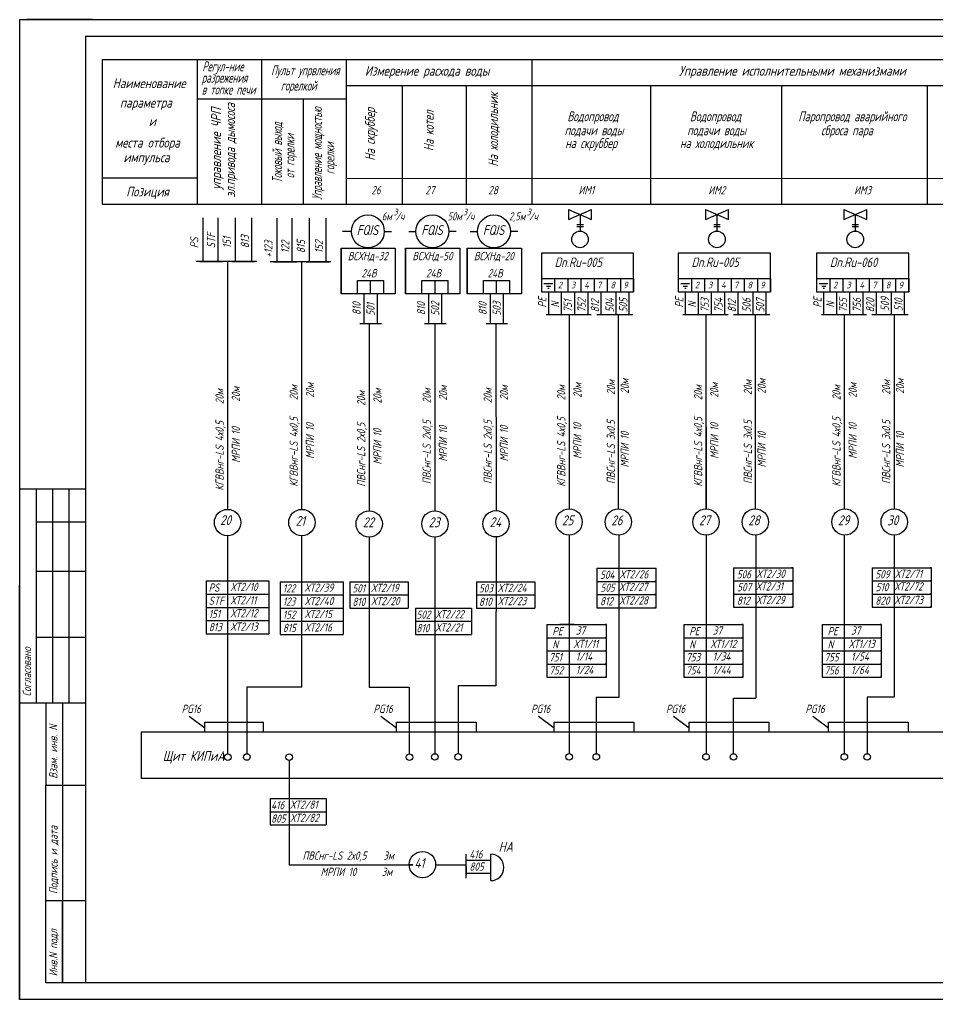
# Model space of a CAD drawing. Header units: millimetres. Extents: x 1531 to 2162, y 3 to 301.
# Drawn here: x 1531.3 to 1810.1, y 3.5 to 301 of the extents above; entities that cross this region are included whole.
import ezdxf

# ---------------------------------------------------------------- set-up
doc = ezdxf.new("R2010")
doc.units = ezdxf.units.MM
doc.layers.add('MAIN', color=7, linetype='Continuous', lineweight=50)
doc.layers.add('АСУТП', color=7, linetype='Continuous')
doc.styles.get("Standard").update_dxf_attribs({"font": 'GOST_A.TTF', "width": 0.8, "oblique": 15, "height": 3})
doc.styles.add('АСУТП', font='GOST_A.TTF', dxfattribs={"oblique": 15})

msp = doc.modelspace()

# ---------------------------------------------------------------- linework, layer by layer
at = {"color": 7, "linetype": 'Continuous'}
for p, q in [((1531.31, 300.97), (1531.31, 3.47)), ((1553.48, 300.97), (1533.48, 300.97)), ((1632.09, 236.67), (1629.39, 236.67)), ((1642.09, 236.67), (1644.3, 236.67)), ((1649.49, 236.67), (1651.7, 236.67)), ((1661.7, 236.69), (1663.92, 236.69)), ((1668.19, 236.67), (1670.4, 236.67)), ((1680.4, 236.69), (1682.61, 236.69)), ((1628.95, 217.7), (1628.95, 231.52)), ((1628.95, 231.52), (1645.42, 231.52)), ((1645.42, 231.52), (1645.42, 217.7)), ((1648.57, 217.7), (1648.57, 231.52)), ((1648.57, 231.52), (1665.03, 231.52)), ((1665.03, 231.52), (1665.03, 217.7)), ((1667.26, 217.7), (1667.26, 231.52)), ((1667.26, 231.52), (1683.73, 231.52)), ((1683.73, 231.52), (1683.73, 217.7)), ((1717.79, 230.02), (1689.8, 230.02)), ((1689.8, 230.02), (1689.8, 218.33)), ((1717.79, 218.33), (1717.79, 230.02)), ((1759.38, 230.02), (1731.39, 230.02)), ((1731.39, 230.02), (1731.39, 218.33)), ((1759.38, 218.33), (1759.38, 230.02)), ((1801.39, 230.02), (1773.4, 230.02)), ((1773.4, 230.02), (1773.4, 218.33)), ((1801.39, 218.33), (1801.39, 230.02)), ((1633.9, 221.7), (1641.9, 221.7)), ((1633.9, 217.7), (1633.9, 221.7)), ((1637.9, 217.7), (1637.9, 221.7)), ((1641.9, 217.7), (1641.9, 221.7)), ((1653.51, 221.7), (1661.51, 221.7)), ((1653.51, 217.7), (1653.51, 221.7)), ((1657.51, 217.7), (1657.51, 221.7)), ((1661.51, 217.7), (1661.51, 221.7)), ((1672.21, 221.7), (1680.21, 221.7)), ((1672.21, 217.7), (1672.21, 221.7)), ((1676.21, 217.7), (1676.21, 221.7)), ((1680.21, 217.7), (1680.21, 221.7)), ((1689.8, 222.33), (1698.3, 222.33)), ((1693.48, 222.33), (1717.79, 222.33)), ((1693.8, 222.33), (1693.8, 218.33)), ((1697.8, 222.33), (1697.8, 218.33)), ((1701.8, 222.33), (1701.8, 218.33)), ((1705.8, 222.33), (1705.8, 218.33)), ((1709.8, 222.33), (1709.8, 218.33)), ((1713.8, 222.33), (1713.8, 218.33)), ((1717.79, 222.33), (1717.79, 218.33)), ((1717.8, 222.33), (1717.8, 218.33)), ((1731.39, 222.33), (1739.88, 222.33)), ((1735.06, 222.33), (1759.38, 222.33)), ((1735.39, 222.33), (1735.39, 218.33)), ((1739.39, 222.33), (1739.39, 218.33)), ((1743.39, 222.33), (1743.39, 218.33)), ((1747.39, 222.33), (1747.39, 218.33)), ((1751.39, 222.33), (1751.39, 218.33)), ((1755.39, 222.33), (1755.39, 218.33)), ((1759.38, 222.33), (1759.38, 218.33)), ((1759.38, 222.33), (1759.38, 218.33)), ((1773.4, 222.33), (1781.9, 222.33)), ((1777.07, 222.33), (1801.39, 222.33)), ((1777.4, 222.33), (1777.4, 218.33)), ((1781.4, 222.33), (1781.4, 218.33)), ((1785.4, 222.33), (1785.4, 218.33)), ((1789.4, 222.33), (1789.4, 218.33)), ((1793.4, 222.33), (1793.4, 218.33)), ((1797.4, 222.33), (1797.4, 218.33)), ((1801.39, 222.33), (1801.39, 218.33)), ((1801.4, 222.33), (1801.4, 218.33)), ((1645.42, 217.7), (1628.95, 217.7)), ((1635.9, 217.7), (1635.9, 208.7)), ((1639.9, 217.7), (1639.9, 208.7)), ((1665.03, 217.7), (1648.57, 217.7)), ((1655.51, 217.7), (1655.51, 208.7)), ((1659.51, 217.7), (1659.51, 208.7)), ((1683.73, 217.7), (1667.26, 217.7)), ((1674.21, 217.7), (1674.21, 208.7)), ((1678.21, 217.7), (1678.21, 208.7)), ((1689.8, 218.33), (1698.3, 218.33)), ((1693.48, 218.33), (1717.79, 218.33)), ((1731.39, 218.33), (1739.88, 218.33)), ((1735.06, 218.33), (1759.38, 218.33)), ((1773.4, 218.33), (1781.9, 218.33)), ((1777.07, 218.33), (1801.39, 218.33)), ((1706.62, 134.39), (1706.62, 130.39)), ((1748.16, 134.55), (1766.23, 134.55)), ((1748.16, 134.55), (1766.23, 134.55)), ((1748.16, 134.55), (1748.16, 130.55)), ((1766.23, 134.55), (1765.81, 134.55)), ((1766.23, 134.55), (1765.81, 134.55)), ((1790.22, 134.55), (1808.29, 134.55)), ((1790.22, 134.55), (1808.29, 134.55)), ((1790.22, 134.55), (1790.22, 130.55)), ((1808.29, 134.55), (1807.87, 134.55)), ((1808.29, 134.55), (1807.87, 134.55)), ((1587.99, 130.51), (1601.99, 130.51)), ((1587.99, 130.51), (1587.99, 126.51)), ((1601.99, 130.51), (1607.05, 130.51)), ((1607.05, 130.51), (1607.05, 126.51)), ((1610.49, 130.28), (1624.49, 130.28)), ((1610.49, 130.28), (1610.49, 126.28)), ((1624.49, 130.28), (1629.56, 130.28)), ((1629.56, 130.28), (1629.56, 126.28)), ((1631.62, 130.28), (1644.74, 130.28)), ((1631.62, 130.28), (1631.62, 126.28)), ((1644.74, 130.28), (1649.34, 130.28)), ((1649.34, 130.28), (1649.34, 126.28)), ((1670.06, 130.28), (1683.19, 130.28)), ((1670.06, 130.28), (1670.06, 126.28)), ((1683.19, 130.28), (1687.79, 130.28)), ((1687.79, 130.28), (1687.79, 126.28)), ((1706.62, 130.39), (1724.69, 130.39)), ((1706.62, 130.39), (1724.69, 130.39)), ((1706.62, 130.39), (1724.69, 130.39)), ((1706.62, 130.39), (1706.62, 126.39)), ((1724.69, 130.39), (1724.27, 130.39)), ((1724.69, 130.39), (1724.27, 130.39)), ((1724.69, 130.39), (1724.27, 130.39)), ((1748.16, 130.55), (1766.23, 130.55)), ((1748.16, 130.55), (1766.23, 130.55)), ((1748.16, 130.55), (1766.23, 130.55)), ((1748.16, 130.55), (1748.16, 126.55)), ((1766.23, 130.55), (1765.81, 130.55)), ((1766.23, 130.55), (1765.81, 130.55)), ((1766.23, 130.55), (1765.81, 130.55)), ((1790.22, 130.55), (1808.29, 130.55)), ((1790.22, 130.55), (1808.29, 130.55)), ((1790.22, 130.55), (1808.29, 130.55)), ((1790.22, 130.55), (1790.22, 126.55)), ((1808.29, 130.55), (1807.87, 130.55)), ((1808.29, 130.55), (1807.87, 130.55)), ((1808.29, 130.55), (1807.87, 130.55)), ((1587.99, 126.51), (1587.99, 122.51)), ((1587.99, 126.51), (1601.99, 126.51)), ((1587.99, 126.51), (1601.99, 126.51)), ((1587.99, 126.51), (1601.99, 126.51)), ((1601.99, 126.51), (1607.05, 126.51)), ((1601.99, 126.51), (1607.05, 126.51)), ((1601.99, 126.51), (1607.05, 126.51)), ((1607.05, 126.51), (1607.05, 122.51)), ((1610.49, 126.28), (1610.49, 122.28)), ((1610.49, 126.28), (1624.49, 126.28)), ((1610.49, 126.28), (1624.49, 126.28)), ((1610.49, 126.28), (1624.49, 126.28)), ((1624.49, 126.28), (1629.56, 126.28)), ((1624.49, 126.28), (1629.56, 126.28)), ((1624.49, 126.28), (1629.56, 126.28)), ((1629.56, 126.28), (1629.56, 122.28)), ((1631.62, 126.28), (1631.62, 122.28)), ((1631.62, 126.28), (1644.74, 126.28)), ((1631.62, 126.28), (1644.74, 126.28)), ((1631.62, 126.28), (1644.74, 126.28)), ((1644.74, 126.28), (1649.34, 126.28)), ((1644.74, 126.28), (1649.34, 126.28)), ((1644.74, 126.28), (1649.34, 126.28)), ((1649.34, 126.28), (1649.34, 122.28)), ((1670.06, 126.28), (1670.06, 122.28)), ((1670.06, 126.28), (1683.19, 126.28)), ((1670.06, 126.28), (1683.19, 126.28)), ((1670.06, 126.28), (1683.19, 126.28)), ((1683.19, 126.28), (1687.79, 126.28)), ((1683.19, 126.28), (1687.79, 126.28)), ((1683.19, 126.28), (1687.79, 126.28)), ((1687.79, 126.28), (1687.79, 122.28)), ((1706.62, 126.39), (1724.69, 126.39)), ((1706.62, 126.39), (1706.62, 122.39)), ((1706.62, 126.39), (1706.62, 126.39)), ((1706.62, 126.39), (1724.69, 126.39)), ((1706.62, 126.39), (1724.69, 126.39)), ((1706.62, 126.39), (1724.69, 126.39)), ((1706.62, 126.39), (1724.69, 126.39)), ((1706.62, 126.39), (1724.69, 126.39)), ((1724.69, 126.39), (1724.27, 126.39)), ((1724.69, 126.39), (1724.27, 126.39)), ((1724.69, 126.39), (1724.27, 126.39)), ((1724.69, 126.39), (1724.27, 126.39)), ((1724.69, 126.39), (1724.27, 126.39)), ((1724.69, 126.39), (1724.27, 126.39)), ((1748.16, 126.55), (1766.23, 126.55)), ((1748.16, 126.55), (1748.16, 122.55)), ((1748.16, 126.55), (1748.16, 126.55)), ((1748.16, 126.55), (1766.23, 126.55)), ((1748.16, 126.55), (1766.23, 126.55)), ((1748.16, 126.55), (1766.23, 126.55)), ((1748.16, 126.55), (1766.23, 126.55)), ((1748.16, 126.55), (1766.23, 126.55)), ((1766.23, 126.55), (1765.81, 126.55)), ((1766.23, 126.55), (1765.81, 126.55)), ((1766.23, 126.55), (1765.81, 126.55)), ((1766.23, 126.55), (1765.81, 126.55)), ((1766.23, 126.55), (1765.81, 126.55)), ((1766.23, 126.55), (1765.81, 126.55)), ((1790.22, 126.55), (1808.29, 126.55)), ((1790.22, 126.55), (1790.22, 122.55)), ((1790.22, 126.55), (1790.22, 126.55)), ((1790.22, 126.55), (1808.29, 126.55)), ((1790.22, 126.55), (1808.29, 126.55)), ((1790.22, 126.55), (1808.29, 126.55)), ((1790.22, 126.55), (1808.29, 126.55)), ((1790.22, 126.55), (1808.29, 126.55)), ((1808.29, 126.55), (1807.87, 126.55)), ((1808.29, 126.55), (1807.87, 126.55)), ((1808.29, 126.55), (1807.87, 126.55)), ((1808.29, 126.55), (1807.87, 126.55)), ((1808.29, 126.55), (1807.87, 126.55)), ((1808.29, 126.55), (1807.87, 126.55)), ((1587.99, 122.51), (1601.99, 122.51)), ((1587.99, 122.51), (1587.99, 118.51)), ((1587.99, 122.51), (1601.99, 122.51)), ((1587.99, 122.51), (1601.99, 122.51)), ((1601.99, 122.51), (1607.05, 122.51)), ((1601.99, 122.51), (1607.05, 122.51)), ((1601.99, 122.51), (1607.05, 122.51)), ((1607.05, 122.51), (1607.05, 118.51)), ((1610.49, 122.28), (1624.49, 122.28)), ((1610.49, 122.28), (1610.49, 118.28)), ((1610.49, 122.28), (1624.49, 122.28)), ((1610.49, 122.28), (1624.49, 122.28)), ((1624.49, 122.28), (1629.56, 122.28)), ((1624.49, 122.28), (1629.56, 122.28)), ((1624.49, 122.28), (1629.56, 122.28)), ((1629.56, 122.28), (1629.56, 118.28)), ((1631.62, 122.28), (1644.74, 122.28)), ((1631.62, 122.28), (1644.74, 122.28)), ((1631.62, 122.28), (1644.74, 122.28)), ((1644.74, 122.28), (1649.34, 122.28)), ((1644.74, 122.28), (1649.34, 122.28)), ((1644.74, 122.28), (1649.34, 122.28)), ((1651.53, 122.28), (1664.23, 122.28)), ((1651.53, 122.28), (1651.53, 118.28)), ((1664.23, 122.28), (1668.53, 122.28)), ((1668.53, 122.28), (1668.53, 118.28)), ((1670.06, 122.28), (1683.19, 122.28)), ((1670.06, 122.28), (1683.19, 122.28)), ((1670.06, 122.28), (1683.19, 122.28)), ((1683.19, 122.28), (1687.79, 122.28)), ((1683.19, 122.28), (1687.79, 122.28)), ((1683.19, 122.28), (1687.79, 122.28)), ((1706.62, 122.39), (1724.69, 122.39)), ((1706.62, 122.39), (1724.69, 122.39)), ((1706.62, 122.39), (1724.69, 122.39)), ((1724.69, 122.39), (1724.27, 122.39)), ((1724.69, 122.39), (1724.27, 122.39)), ((1724.69, 122.39), (1724.27, 122.39)), ((1748.16, 122.55), (1766.23, 122.55)), ((1748.16, 122.55), (1766.23, 122.55)), ((1748.16, 122.55), (1766.23, 122.55)), ((1766.23, 122.55), (1765.81, 122.55)), ((1766.23, 122.55), (1765.81, 122.55)), ((1766.23, 122.55), (1765.81, 122.55)), ((1790.22, 122.55), (1808.29, 122.55)), ((1790.22, 122.55), (1808.29, 122.55)), ((1790.22, 122.55), (1808.29, 122.55)), ((1808.29, 122.55), (1807.87, 122.55)), ((1808.29, 122.55), (1807.87, 122.55)), ((1808.29, 122.55), (1807.87, 122.55)), ((1587.99, 118.51), (1587.99, 114.51)), ((1587.99, 118.51), (1601.99, 118.51)), ((1587.99, 118.51), (1601.99, 118.51)), ((1587.99, 118.51), (1601.99, 118.51)), ((1601.99, 118.51), (1607.05, 118.51)), ((1601.99, 118.51), (1607.05, 118.51)), ((1601.99, 118.51), (1607.05, 118.51)), ((1607.05, 118.51), (1607.05, 114.51)), ((1610.49, 118.28), (1610.49, 114.28)), ((1610.49, 118.28), (1624.49, 118.28)), ((1610.49, 118.28), (1624.49, 118.28)), ((1610.49, 118.28), (1624.49, 118.28)), ((1624.49, 118.28), (1629.56, 118.28)), ((1624.49, 118.28), (1629.56, 118.28)), ((1624.49, 118.28), (1629.56, 118.28)), ((1629.56, 118.28), (1629.56, 114.28)), ((1651.53, 118.28), (1651.53, 114.28)), ((1651.53, 118.28), (1664.23, 118.28)), ((1651.53, 118.28), (1664.23, 118.28)), ((1651.53, 118.28), (1664.23, 118.28)), ((1664.23, 118.28), (1668.53, 118.28)), ((1664.23, 118.28), (1668.53, 118.28)), ((1664.23, 118.28), (1668.53, 118.28)), ((1668.53, 118.28), (1668.53, 114.28)), ((1691.48, 117.27), (1709.55, 117.27)), ((1691.48, 117.27), (1691.48, 113.27)), ((1709.55, 117.27), (1709.13, 117.27)), ((1733.07, 117.27), (1751.13, 117.27)), ((1733.07, 117.27), (1733.07, 113.27)), ((1751.13, 117.27), (1750.71, 117.27)), ((1775.08, 117.27), (1793.15, 117.27)), ((1775.08, 117.27), (1775.08, 113.27)), ((1793.15, 117.27), (1792.73, 117.27)), ((1587.99, 114.51), (1601.99, 114.51)), ((1587.99, 114.51), (1601.99, 114.51)), ((1601.99, 114.51), (1607.05, 114.51)), ((1601.99, 114.51), (1607.05, 114.51)), ((1610.49, 114.28), (1624.49, 114.28)), ((1610.49, 114.28), (1624.49, 114.28)), ((1624.49, 114.28), (1629.56, 114.28)), ((1624.49, 114.28), (1629.56, 114.28)), ((1651.53, 114.28), (1664.23, 114.28)), ((1651.53, 114.28), (1664.23, 114.28)), ((1651.53, 114.28), (1664.23, 114.28)), ((1664.23, 114.28), (1668.53, 114.28)), ((1664.23, 114.28), (1668.53, 114.28)), ((1664.23, 114.28), (1668.53, 114.28)), ((1691.48, 113.27), (1691.48, 109.27)), ((1691.48, 113.27), (1709.55, 113.27)), ((1691.48, 113.27), (1709.55, 113.27)), ((1691.48, 113.27), (1709.55, 113.27)), ((1709.55, 113.27), (1709.13, 113.27)), ((1709.55, 113.27), (1709.13, 113.27)), ((1709.55, 113.27), (1709.13, 113.27)), ((1733.07, 113.27), (1733.07, 109.27)), ((1733.07, 113.27), (1751.13, 113.27)), ((1733.07, 113.27), (1751.13, 113.27)), ((1733.07, 113.27), (1751.13, 113.27)), ((1751.13, 113.27), (1750.71, 113.27)), ((1751.13, 113.27), (1750.71, 113.27)), ((1751.13, 113.27), (1750.71, 113.27)), ((1775.08, 113.27), (1775.08, 109.27)), ((1775.08, 113.27), (1793.15, 113.27)), ((1775.08, 113.27), (1793.15, 113.27)), ((1775.08, 113.27), (1793.15, 113.27)), ((1793.15, 113.27), (1792.73, 113.27)), ((1793.15, 113.27), (1792.73, 113.27)), ((1793.15, 113.27), (1792.73, 113.27)), ((1691.48, 109.27), (1709.55, 109.27)), ((1691.48, 109.27), (1709.55, 109.27)), ((1691.48, 109.27), (1709.55, 109.27)), ((1691.48, 109.27), (1691.48, 105.27)), ((1709.55, 109.27), (1709.13, 109.27)), ((1709.55, 109.27), (1709.13, 109.27)), ((1709.55, 109.27), (1709.13, 109.27)), ((1733.07, 109.27), (1751.13, 109.27)), ((1733.07, 109.27), (1751.13, 109.27)), ((1733.07, 109.27), (1751.13, 109.27)), ((1733.07, 109.27), (1733.07, 105.27)), ((1751.13, 109.27), (1750.71, 109.27)), ((1751.13, 109.27), (1750.71, 109.27)), ((1751.13, 109.27), (1750.71, 109.27)), ((1775.08, 109.27), (1793.15, 109.27)), ((1775.08, 109.27), (1793.15, 109.27)), ((1775.08, 109.27), (1793.15, 109.27)), ((1775.08, 109.27), (1775.08, 105.27)), ((1793.15, 109.27), (1792.73, 109.27)), ((1793.15, 109.27), (1792.73, 109.27)), ((1793.15, 109.27), (1792.73, 109.27)), ((1691.48, 105.27), (1691.48, 101.27)), ((1691.48, 105.27), (1709.55, 105.27)), ((1691.48, 105.27), (1709.55, 105.27)), ((1691.48, 105.27), (1709.55, 105.27)), ((1709.55, 105.27), (1709.13, 105.27)), ((1709.55, 105.27), (1709.13, 105.27)), ((1709.55, 105.27), (1709.13, 105.27)), ((1733.07, 105.27), (1733.07, 101.27)), ((1733.07, 105.27), (1751.13, 105.27)), ((1733.07, 105.27), (1751.13, 105.27)), ((1733.07, 105.27), (1751.13, 105.27)), ((1751.13, 105.27), (1750.71, 105.27)), ((1751.13, 105.27), (1750.71, 105.27)), ((1751.13, 105.27), (1750.71, 105.27)), ((1775.08, 105.27), (1775.08, 101.27)), ((1775.08, 105.27), (1793.15, 105.27)), ((1775.08, 105.27), (1793.15, 105.27)), ((1775.08, 105.27), (1793.15, 105.27)), ((1793.15, 105.27), (1792.73, 105.27)), ((1793.15, 105.27), (1792.73, 105.27)), ((1793.15, 105.27), (1792.73, 105.27)), ((1691.48, 101.27), (1709.55, 101.27)), ((1691.48, 101.27), (1709.55, 101.27)), ((1709.55, 101.27), (1709.13, 101.27)), ((1709.55, 101.27), (1709.13, 101.27)), ((1733.07, 101.27), (1751.13, 101.27)), ((1733.07, 101.27), (1751.13, 101.27)), ((1751.13, 101.27), (1750.71, 101.27)), ((1751.13, 101.27), (1750.71, 101.27)), ((1775.08, 101.27), (1793.15, 101.27)), ((1775.08, 101.27), (1793.15, 101.27)), ((1793.15, 101.27), (1792.73, 101.27)), ((1793.15, 101.27), (1792.73, 101.27)), ((1748.17, 78.08), (1748.17, 94.94)), ((1582.8, 89.44), (1587.55, 85.94)), ((1582.8, 89.44), (1587.55, 85.94)), ((1641.05, 89.44), (1645.8, 85.94)), ((1641.05, 89.44), (1645.8, 85.94)), ((1688.92, 89.44), (1693.67, 85.94)), ((1729.89, 89.44), (1734.64, 85.94)), ((1772.25, 89.44), (1777, 85.94)), ((1587.55, 84.69), (1587.55, 87.69)), ((1587.55, 87.69), (1605.3, 87.69)), ((1587.55, 84.69), (1587.55, 87.69)), ((1605.3, 87.69), (1605.3, 84.69)), ((1645.8, 84.69), (1645.8, 87.69)), ((1645.8, 87.69), (1670, 87.69)), ((1645.8, 84.69), (1645.8, 87.69)), ((1670, 87.69), (1670, 84.69)), ((1670, 87.69), (1670, 84.69)), ((1693.67, 84.69), (1693.67, 87.69)), ((1693.67, 87.69), (1717.86, 87.69)), ((1693.67, 84.69), (1693.67, 87.69)), ((1717.86, 87.69), (1717.86, 84.69)), ((1717.86, 87.69), (1717.86, 84.69)), ((1734.64, 84.69), (1734.64, 87.69)), ((1734.64, 87.69), (1758.84, 87.69)), ((1734.64, 84.69), (1734.64, 87.69)), ((1758.84, 87.69), (1758.84, 84.69)), ((1758.84, 87.69), (1758.84, 84.69)), ((1777, 84.69), (1777, 87.69)), ((1777, 87.69), (1801.19, 87.69)), ((1777, 84.69), (1777, 87.69)), ((1801.19, 87.69), (1801.19, 84.69)), ((1801.19, 87.69), (1801.19, 84.69)), ((1607.41, 64.45), (1620.12, 64.45)), ((1607.41, 64.45), (1607.41, 60.45)), ((1620.12, 64.45), (1624.41, 64.45)), ((1624.41, 64.45), (1624.41, 60.45)), ((1607.41, 60.45), (1607.41, 56.45)), ((1607.41, 60.45), (1620.12, 60.45)), ((1607.41, 60.45), (1620.12, 60.45)), ((1607.41, 60.45), (1620.12, 60.45)), ((1620.12, 60.45), (1624.41, 60.45)), ((1620.12, 60.45), (1624.41, 60.45)), ((1620.12, 60.45), (1624.41, 60.45)), ((1624.41, 60.45), (1624.41, 56.45)), ((1607.41, 56.45), (1620.12, 56.45)), ((1607.41, 56.45), (1620.12, 56.45)), ((1607.41, 56.45), (1620.12, 56.45)), ((1620.12, 56.45), (1624.41, 56.45)), ((1620.12, 56.45), (1624.41, 56.45)), ((1620.12, 56.45), (1624.41, 56.45)), ((1666.92, 43.79), (1666.92, 46.29)), ((1666.92, 45.79), (1674.17, 45.79)), ((1674.42, 39.79), (1674.42, 47.54)), ((1674.42, 39.54), (1674.42, 47.54)), ((1666.92, 43.79), (1666.92, 41.29)), ((1666.92, 41.79), (1674.17, 41.79))]:
    msp.add_line(p, q, dxfattribs=at)
at = {"color": 7, "lineweight": 30}
for p, q in [((1551.31, 295.97), (1551.31, 8.47)), ((1690.59, 220.79), (1693.23, 220.79)), ((1732.17, 220.79), (1734.81, 220.79)), ((1774.19, 220.79), (1776.83, 220.79)), ((1691.33, 220.01), (1692.57, 220.01)), ((1691.78, 219.39), (1692.16, 219.39)), ((1732.91, 220.01), (1734.15, 220.01)), ((1733.37, 219.39), (1733.74, 219.39)), ((1774.93, 220.01), (1776.17, 220.01)), ((1775.38, 219.39), (1775.75, 219.39))]:
    msp.add_line(p, q, dxfattribs=at)
at = {"color": 0, "linetype": 'ByBlock'}
for p, q in [((1698.03, 243.26), (1698.03, 241.76)), ((1698.03, 243.26), (1698.03, 240.26)), ((1698.03, 243.26), (1705.03, 240.26)), ((1698.03, 240.26), (1705.03, 243.26)), ((1701.53, 241.76), (1701.53, 236.76)), ((1705.03, 240.26), (1705.03, 243.26)), ((1739.62, 243.26), (1739.62, 241.76)), ((1739.62, 243.26), (1739.62, 240.26)), ((1739.62, 243.26), (1746.62, 240.26)), ((1739.62, 240.26), (1746.62, 243.26)), ((1743.12, 241.76), (1743.12, 236.76)), ((1746.62, 240.26), (1746.62, 243.26)), ((1781.63, 243.26), (1781.63, 241.76)), ((1781.63, 243.26), (1781.63, 240.26)), ((1781.63, 243.26), (1788.63, 240.26)), ((1781.63, 240.26), (1788.63, 243.26)), ((1785.13, 241.76), (1785.13, 236.76)), ((1788.63, 240.26), (1788.63, 243.26))]:
    msp.add_line(p, q, dxfattribs=at)
at = {"color": 7}
for p, q in [((1700.55, 238.79), (1702.55, 238.79)), ((1700.55, 238.11), (1702.55, 238.11)), ((1742.14, 238.79), (1744.14, 238.79)), ((1742.14, 238.11), (1744.14, 238.11)), ((1784.15, 238.79), (1786.15, 238.79)), ((1784.15, 238.11), (1786.15, 238.11)), ((1781.81, 211.29), (1781.81, 152.43)), ((1796.95, 211.29), (1796.95, 177.43)), ((1739.8, 152.44), (1739.8, 177.36)), ((1739.8, 177.36), (1739.8, 152.44)), ((1796.95, 177.43), (1796.95, 152.44)), ((1637.54, 143.83), (1637.54, 98.32)), ((1657.45, 143.83), (1657.45, 78.06)), ((1676.02, 143.87), (1675.99, 98.67)), ((1698.21, 144.45), (1698.21, 97.94)), ((1713.35, 144.44), (1713.35, 102.12)), ((1739.8, 144.44), (1739.8, 78.08)), ((1754.94, 144.44), (1754.94, 94.94)), ((1781.81, 144.44), (1781.81, 78.08)), ((1796.95, 144.44), (1796.95, 95.26)), ((1706.62, 134.39), (1724.69, 134.39)), ((1724.69, 122.39), (1724.69, 134.39)), ((1748.16, 134.55), (1766.23, 134.55)), ((1766.23, 122.55), (1766.23, 134.55)), ((1790.22, 134.55), (1808.29, 134.55)), ((1796.95, 134.55), (1796.95, 128.12)), ((1808.29, 122.55), (1808.29, 134.55)), ((1699.75, 117.27), (1695.42, 117.27)), ((1709.55, 101.27), (1709.55, 117.27)), ((1751.13, 101.27), (1751.13, 117.27)), ((1793.15, 101.27), (1793.15, 117.27)), ((1691.48, 101.27), (1709.55, 101.27)), ((1713.35, 102.12), (1713.35, 95.17)), ((1733.07, 101.27), (1751.13, 101.27)), ((1775.08, 101.27), (1793.15, 101.27)), ((1617.05, 98.3), (1600.38, 98.3)), ((1600.38, 98.3), (1600.38, 78.06)), ((1637.54, 98.32), (1649.67, 98.32)), ((1649.67, 98.32), (1649.67, 98.32)), ((1649.67, 98.32), (1649.67, 78.16)), ((1675.99, 98.67), (1664.56, 98.67)), ((1664.56, 98.67), (1664.56, 78.07)), ((1698.21, 97.94), (1698.21, 78.31)), ((1706.48, 95.2), (1706.48, 78.05)), ((1796.95, 95.26), (1788.79, 95.26)), ((1788.79, 95.26), (1788.79, 78.08)), ((1713.35, 95.17), (1706.48, 95.17)), ((1748.17, 94.94), (1754.94, 94.94)), ((1698.21, 78.31), (1698.21, 78.1)), ((1613.23, 76), (1613.23, 44.29)), ((1611.15, 64.45), (1615.96, 64.45)), ((1613.23, 64.45), (1613.23, 56.45)), ((1613.23, 44.29), (1645.73, 44.29)), ((1643.64, 44.29), (1650.79, 44.29)), ((1650.79, 44.29), (1649.67, 44.29)), ((1657.67, 44.29), (1659.14, 44.29)), ((1657.67, 44.29), (1666.92, 44.29))]:
    msp.add_line(p, q, dxfattribs=at)
for p, q in [((1531.31, 3.47), (1531.31, 129.22)), ((2162.23, 3.47), (1531.31, 3.47))]:
    msp.add_line(p, q)
at = {"color": 7, "linetype": 'Continuous', "lineweight": 30}
msp.add_line((1666.92, 40.29), (1666.92, 47.54), dxfattribs=at)
at = {"color": 7}
for centre in [(1701.53, 234.22), (1743.12, 234.22), (1785.13, 234.22)]:
    msp.add_circle(centre, 2.52, dxfattribs=at)
at = {"color": 7, "linetype": 'Continuous'}
msp.add_arc((1674.42, 43.54), 4, 270, 90, dxfattribs=at)
at = {"layer": 'MAIN', "color": 7, "linetype": 'Continuous', "lineweight": -3}
for p, q in [((1531.31, 300.97), (2162.23, 300.97)), ((1531.31, 300.97), (2007.16, 300.97)), ((1556.39, 288.86), (2106.29, 288.86)), ((1556.39, 288.86), (1556.39, 244.92)), ((1585.2, 288.86), (1585.2, 244.92)), ((1604.77, 288.67), (1604.77, 244.92)), ((1630.54, 288.86), (1630.54, 244.92)), ((1686.86, 288.86), (1686.86, 244.94)), ((1630.54, 280.92), (1774.85, 280.92)), ((1630.54, 280.92), (1817.75, 280.92)), ((1647.49, 280.92), (1647.49, 244.92)), ((1666.92, 280.93), (1666.92, 244.93)), ((1722.97, 280.93), (1722.97, 244.93)), ((1762.73, 280.93), (1762.73, 244.93)), ((1807.01, 280.93), (1807.01, 244.93)), ((1585.2, 276.93), (1630.54, 276.93)), ((1617.47, 276.93), (1617.47, 244.92)), ((1556.39, 252.92), (1585.2, 252.92)), ((1630.54, 252.74), (2017.56, 252.89)), ((1556.39, 244.92), (2106.29, 244.92)), ((1586.93, 240.74), (1586.93, 227.54)), ((1591.55, 240.74), (1591.55, 227.54)), ((1596.8, 240.74), (1596.8, 227.54)), ((1601.8, 240.74), (1601.8, 227.54)), ((1609.43, 240.65), (1609.43, 227.46)), ((1614.05, 240.65), (1614.05, 227.46)), ((1619.3, 240.65), (1619.3, 227.46)), ((1624.3, 240.65), (1624.3, 227.46)), ((1628.95, 231.52), (1628.95, 217.7)), ((1648.57, 231.52), (1648.57, 217.7)), ((1667.26, 231.52), (1667.26, 217.7)), ((1585.96, 227.54), (1592.96, 227.54)), ((1594.55, 152.26), (1594.55, 227.54)), ((1595.83, 227.54), (1602.83, 227.54)), ((1608.47, 227.46), (1615.47, 227.46)), ((1617.05, 152.26), (1617.05, 227.46)), ((1618.33, 227.46), (1625.33, 227.46)), ((1637.54, 208.68), (1637.54, 151.83)), ((1657.45, 208.68), (1657.45, 151.83)), ((1675.99, 208.68), (1676.02, 151.87)), ((1698.2, 211.13), (1698.2, 152.43)), ((1713.16, 211.13), (1713.16, 152.43)), ((1739.79, 211.13), (1739.79, 152.44)), ((1754.75, 211.13), (1754.75, 152.44)), ((1594.55, 78.04), (1594.55, 144.26)), ((1617.05, 98.3), (1617.05, 144.26)), ((1568.21, 84.69), (2085.83, 84.69)), ((1568.21, 84.69), (1568.21, 70.58)), ((2085.83, 70.58), (1568.21, 70.58))]:
    msp.add_line(p, q, dxfattribs=at)
at = {"layer": 'MAIN', "color": 7, "linetype": 'Continuous', "lineweight": 30}
for p, q in [((1551.31, 295.97), (2157.23, 295.97)), ((1603.35, 227.54), (1584.97, 227.54)), ((1625.85, 227.46), (1607.47, 227.46)), ((1704.92, 211.29), (1691.23, 211.29)), ((1717.58, 211.29), (1706.59, 211.29)), ((1746.51, 211.29), (1732.81, 211.29)), ((1759.17, 211.29), (1748.18, 211.29)), ((1788.52, 211.29), (1774.83, 211.29)), ((1801.18, 211.29), (1790.19, 211.29)), ((1634.69, 208.68), (1641.22, 208.68)), ((1654.3, 208.68), (1660.83, 208.68)), ((1673, 208.68), (1679.52, 208.68)), ((1531.31, 158.47), (1551.31, 158.47)), ((1536.31, 158.47), (1536.31, 93.47)), ((1541.31, 158.47), (1541.31, 93.47)), ((1546.31, 158.47), (1546.31, 93.47)), ((1536.31, 148.47), (1551.31, 148.47)), ((1536.31, 133.47), (1551.31, 133.47)), ((1536.31, 113.47), (1551.31, 113.47)), ((1531.31, 93.47), (1551.31, 93.47)), ((1539.31, 93.47), (1539.31, 68.47)), ((1544.31, 93.47), (1544.31, 8.47)), ((1539.31, 8.47), (1539.31, 68.47)), ((1539.31, 68.47), (1551.31, 68.47)), ((1539.31, 33.47), (1551.31, 33.47)), ((1544.31, 8.47), (1544.31, 33.47)), ((1551.31, 8.47), (1539.31, 8.47)), ((2157.23, 8.47), (1551.31, 8.47))]:
    msp.add_line(p, q, dxfattribs=at)
at = {"layer": 'MAIN', "color": 7, "linetype": 'Continuous', "lineweight": -3}
for centre, radius in [((1637.09, 236.67), 5), ((1656.7, 236.67), 5), ((1675.4, 236.67), 5), ((1594.48, 148.26), 4), ((1617.06, 148.26), 4), ((1637.5, 147.83), 4), ((1657.46, 147.83), 4), ((1675.99, 147.87), 4), ((1698.21, 148.43), 4), ((1713.17, 148.43), 4), ((1739.8, 148.44), 4), ((1754.76, 148.44), 4), ((1782, 148.44), 4), ((1796.96, 148.44), 4), ((1594.54, 77.04), 1), ((1600.37, 77.06), 1), ((1613.23, 77), 1), ((1649.73, 77.04), 1), ((1657.46, 77.08), 1), ((1664.56, 77.1), 1), ((1698.21, 77.1), 1), ((1706.48, 77.08), 1), ((1739.8, 77.08), 1), ((1748.17, 77.08), 1), ((1748.17, 77.08), 1), ((1781.81, 77.08), 1), ((1788.77, 77.08), 1), ((1653.67, 44.39), 4)]:
    msp.add_circle(centre, radius, dxfattribs=at)
at = {"layer": 'АСУТП', "color": 7, "linetype": 'Continuous'}
for p, q in [((1691.93, 218.27), (1691.93, 211.29)), ((1695.81, 218.27), (1695.81, 211.29)), ((1699.81, 218.27), (1699.81, 211.29)), ((1703.87, 218.27), (1703.87, 211.4)), ((1707.88, 218.27), (1707.88, 211.4)), ((1712.41, 218.27), (1712.41, 211.4)), ((1716.37, 218.27), (1716.37, 211.4)), ((1733.51, 218.27), (1733.51, 211.29)), ((1737.4, 218.27), (1737.4, 211.29)), ((1741.4, 218.27), (1741.4, 211.29)), ((1745.45, 218.27), (1745.45, 211.4)), ((1749.47, 218.27), (1749.47, 211.4)), ((1753.99, 218.27), (1753.99, 211.4)), ((1757.95, 218.27), (1757.95, 211.4)), ((1775.53, 218.27), (1775.53, 211.29)), ((1779.41, 218.27), (1779.41, 211.29)), ((1783.41, 218.27), (1783.41, 211.29)), ((1787.47, 218.27), (1787.47, 211.4)), ((1791.48, 218.27), (1791.48, 211.4)), ((1796.01, 218.27), (1796.01, 211.4)), ((1799.97, 218.27), (1799.97, 211.4))]:
    msp.add_line(p, q, dxfattribs=at)

# ---------------------------------------------------------------- texts
at = {"color": 7, "linetype": 'Continuous', "oblique": 15, "width": 0.9}
for s, height, p in [('6м /ч', 2.5, (1641.32, 239.98)), ('3 ', 2, (1644.87, 241.53)), ('50м /ч', 2.5, (1661.29, 239.98)), ('3 ', 2, (1666.01, 241.53)), ('2,5м /ч', 2.5, (1679.94, 239.98)), ('3 ', 2, (1685.35, 241.53))]:
    msp.add_text(s, height=height, dxfattribs=at).set_placement(p)
at = {"color": 7, "linetype": 'Continuous', "oblique": 15}
for s, height, p in [('FQIS', 3, (1633.7, 235.57)), ('FQIS', 3, (1653.31, 235.57)), ('FQIS', 3, (1672.01, 235.57)), ('Dn.Ru-005', 2.88, (1693.81, 225.85)), ('Dn.Ru-005', 2.88, (1735.39, 225.85)), ('Dn.Ru-060', 2.88, (1777.41, 225.85)), ('2', 2, (1694.81, 219.37)), ('3', 2, (1698.81, 219.37)), ('4', 2, (1702.81, 219.37)), ('7', 2, (1706.67, 219.37)), ('8', 2, (1710.8, 219.37)), ('9', 2, (1714.66, 219.37)), ('2', 2, (1736.4, 219.37)), ('3', 2, (1740.4, 219.37)), ('4', 2, (1744.39, 219.37)), ('7', 2, (1748.25, 219.37)), ('8', 2, (1752.39, 219.37)), ('9', 2, (1756.25, 219.37)), ('2', 2, (1778.41, 219.37)), ('3', 2, (1782.41, 219.37)), ('4', 2, (1786.41, 219.37)), ('7', 2, (1790.27, 219.37)), ('8', 2, (1794.4, 219.37)), ('9', 2, (1798.26, 219.37)), ('ХТ2/30', 2.5, (1755.14, 131.45)), ('ХТ2/71', 2.5, (1797.21, 131.45)), ('504', 2.5, (1707.62, 131.14)), ('ХТ2/26', 2.5, (1713.61, 131.29)), ('506', 2.5, (1749.15, 131.3)), ('509', 2.5, (1791.22, 131.3)), ('PS', 2.5, (1588.74, 127.26)), ('ХТ2/10', 2.5, (1595.39, 127.48)), ('122', 2.5, (1611.24, 127.03)), ('ХТ2/39', 2.5, (1617.89, 127.24)), ('501', 2.5, (1632.37, 127.03)), ('ХТ2/19', 2.5, (1638.14, 127.17)), ('503', 2.5, (1670.81, 127.03)), ('ХТ2/24', 2.5, (1676.59, 127.17)), ('505', 2.5, (1707.72, 127.24)), ('ХТ2/27', 2.5, (1713.4, 127.46)), ('507', 2.5, (1749.26, 127.4)), ('ХТ2/31', 2.5, (1754.94, 127.62)), ('510', 2.5, (1791.32, 127.4)), ('ХТ2/72', 2.5, (1797, 127.62)), ('STF', 2.5, (1588.74, 123.26)), ('ХТ2/11', 2.5, (1595.39, 123.41)), ('123', 2.5, (1611.24, 123.03)), ('ХТ2/40', 2.5, (1617.89, 123.17)), ('810', 2.5, (1632.37, 122.94)), ('ХТ2/20', 2.5, (1638.14, 123.16)), ('810', 2.5, (1670.81, 122.94)), ('ХТ2/23', 2.5, (1676.59, 123.16)), ('812', 2.5, (1707.62, 123.14)), ('ХТ2/28', 2.5, (1713.48, 123.36)), ('812', 2.5, (1749.15, 123.3)), ('ХТ2/29', 2.5, (1755.02, 123.52)), ('820', 2.5, (1791.22, 123.3)), ('ХТ2/73', 2.5, (1797.08, 123.52)), ('ХТ2/12', 2.5, (1595.39, 119.48)), ('151', 2.5, (1588.74, 119.26)), ('152', 2.5, (1611.24, 119.03)), ('ХТ2/15', 2.5, (1617.89, 119.24)), ('502', 2.5, (1651.83, 119.03)), ('ХТ2/22', 2.5, (1657.63, 119.17)), ('813', 2.5, (1588.74, 115.26)), ('ХТ2/13', 2.5, (1595.39, 115.41)), ('815', 2.5, (1611.24, 115.03)), ('ХТ2/16', 2.5, (1617.89, 115.17)), ('810', 2.5, (1651.83, 114.94)), ('ХТ2/21', 2.5, (1657.63, 115.16)), ('PE', 2.5, (1693.13, 114.02)), ('37', 2.5, (1700.24, 114.23)), ('PE', 2.5, (1734.71, 114.02)), ('37', 2.5, (1741.82, 114.23)), ('PE', 2.5, (1776.73, 114.02)), ('37', 2.5, (1783.84, 114.23)), ('N', 2.5, (1693.13, 110.02)), ('ХТ1/11', 2.5, (1699.58, 110.16)), ('N', 2.5, (1734.71, 110.02)), ('ХТ1/12', 2.5, (1741.17, 110.16)), ('N', 2.5, (1776.73, 110.02)), ('ХТ1/13', 2.5, (1783.18, 110.16)), ('751', 2.5, (1692.14, 106.12)), ('1/14', 2.5, (1700.24, 106.34)), ('753', 2.5, (1733.73, 106.12)), ('1/34', 2.5, (1741.82, 106.34)), ('755', 2.5, (1775.74, 106.12)), ('1/54', 2.5, (1783.84, 106.34)), ('752', 2.5, (1692.14, 102.12)), ('1/24', 2.5, (1700.24, 102.27)), ('754', 2.5, (1733.73, 102.12)), ('1/44', 2.5, (1741.82, 102.27)), ('756', 2.5, (1775.74, 102.12)), ('1/64', 2.5, (1783.84, 102.27)), ('PG16', 2.5, (1580.55, 90.44)), ('PG16', 2.5, (1638.8, 90.44)), ('PG16', 2.5, (1686.67, 90.44)), ('PG16', 2.5, (1727.64, 90.44)), ('PG16', 2.5, (1770, 90.44)), ('416', 2.5, (1607.71, 61.2)), ('ХТ2/81', 2.5, (1613.51, 61.35)), ('805', 2.5, (1607.71, 57.12)), ('ХТ2/82', 2.5, (1613.51, 57.34)), ('НА', 3, (1676.81, 48.3)), ('416', 2.5, (1667.92, 46.29)), ('805', 2.5, (1667.92, 42.54))]:
    msp.add_text(s, height=height, dxfattribs=at).set_placement(p)
at = {"color": 7, "linetype": 'Continuous', "style": 'АСУТП', "oblique": 15}
for s, p in [('ВСХНд-32', (1631, 227.9)), ('ВСХНд-50', (1650.61, 227.9)), ('ВСХНд-20', (1669.3, 227.9)), ('24В', (1635.15, 222.7)), ('24В', (1654.76, 222.7)), ('24В', (1673.46, 222.7))]:
    msp.add_text(s, height=2.5, dxfattribs=at).set_placement(p)
for s, p in [('810', (1634.9, 211.23)), ('501', (1639.15, 211.06)), ('810', (1654.51, 211.23)), ('502', (1658.76, 211.06)), ('810', (1673.21, 211.23)), ('503', (1677.46, 211.06))]:
    msp.add_text(s, height=2.5, rotation=90, dxfattribs=at).set_placement(p)
at = {"layer": 'MAIN', "color": 7, "linetype": 'Continuous', "lineweight": -3, "oblique": 15}
for s, width, p in [('Регул-ние ', 0.8, (1586.82, 285.26)), ('Пульт упрвления', 0.8, (1607.71, 284.07)), ('разрежения', 0.8, (1586.63, 281.82)), ('в топке печи', 0.8, (1586.64, 278.22)), ('горелкой', 0.8, (1610.65, 279.4)), ('Водопровод ', 0.9, (1697.67, 270.1)), ('Водопровод ', 0.9, (1734.9, 270.1)), ('Паропровод аварийного ', 0.9, (1767.82, 270.1)), ('подачи воды ', 0.9, (1696.85, 265.86)), ('подачи воды ', 0.9, (1734.07, 265.86)), ('сброса пара', 0.9, (1774.76, 265.85)), ('на скруббер', 0.9, (1697.03, 261.95)), ('на скруббер', 0.9, (1697.03, 261.95)), ('на холодильник', 0.9, (1731.9, 261.95))]:
    msp.add_text(s, height=3, dxfattribs=dict(at, width=width)).set_placement(p)
for s, height, p in [('Измерение расхода воды ', 3, (1636.2, 283.92)), ('Управление исполнительными механизмами ', 3, (1731.6, 283.92)), ('Наименование', 3, (1559.59, 280.15)), ('параметра', 3, (1561.78, 274.25)), ('и', 3, (1570.55, 268.63)), ('места отбора', 3, (1560.35, 262.11)), ('импульса', 3, (1562.85, 257.67)), ('Позиция', 3, (1563.68, 247.25)), ('20', 3, (1592.22, 147.49)), ('21', 3, (1615.16, 147.26)), ('22', 3, (1635.59, 146.83)), ('23', 3, (1655.56, 146.83)), ('24', 3, (1674.09, 146.87)), ('25', 3, (1696.08, 147.43)), ('26', 3, (1711.04, 147.43)), ('27', 3, (1737.67, 147.44)), ('28', 3, (1752.63, 147.44)), ('29', 3, (1779.87, 147.44)), ('30', 3, (1794.83, 147.44)), ('Щит КИПиА ', 3, (1574.79, 75.89)), ('ПВСнг-LS 2х0,5    3м', 2.5, (1617.25, 45.89, 124.48)), ('41', 3, (1651.26, 43.39))]:
    msp.add_text(s, height=height, dxfattribs=at).set_placement(p)
for s, width, p in [('На холодильник ', 0.9, (1676.64, 256.33)), ('эл.привода дымососа', 0.9, (1596.76, 247.01)), ('Управление мощностью', 0.8, (1623.14, 246.21)), ('На скруббер ', 0.9, (1639.23, 258.13)), ('На котел ', 0.9, (1657.11, 261.03)), ('Токовый выход', 0.8, (1611.01, 251.4)), ('от горелки', 0.8, (1614.82, 252.78)), (' горелки', 0.8, (1626.95, 252.78))]:
    msp.add_text(s, height=3, rotation=90, dxfattribs=dict(at, width=width)).set_placement(p)
for s, height, p in [('управление ЧРП', 3, (1592.5, 249.34)), ('PS', 2.5, (1585.63, 231.55)), ('STF', 2.5, (1590.74, 231.55)), ('151', 2.5, (1595.49, 231.55)), ('813', 2.5, (1600.99, 231.55)), ('+123', 2.5, (1608.13, 228.64)), ('122', 2.5, (1613.25, 230.04)), ('815', 2.5, (1618, 230.04)), ('152', 2.5, (1623.5, 230.04)), ('ПВСнг-LS 3х0.5      20м', 2.5, (1712.16, 159.94)), ('ПВСнг-LS 3х0.5      20м', 2.5, (1753.75, 159.94)), ('ПВСнг-LS 3х0.5      20м', 2.5, (1795.76, 159.94)), ('КГВВнг-LS 4х0,5    20м', 2.5, (1593.31, 157.93, 124.48)), ('КГВВнг-LS 4х0,5    20м', 2.5, (1615.81, 159.13, 124.48)), ('ПВСнг-LS 2х0,5    20м', 2.5, (1636.31, 159.13, 124.48)), ('ПВСнг-LS 2х0,5    20м', 2.5, (1656.22, 159.9, 124.48)), ('ПВСнг-LS 2х0,5    20м', 2.5, (1674.74, 159.94, 124.48)), ('КГВВнг-LS 4х0,5    20м', 2.5, (1697.06, 159.13, 124.48)), ('КГВВнг-LS 4х0,5    20м', 2.5, (1738.65, 159.13, 124.48)), ('КГВВнг-LS 4х0,5    20м', 2.5, (1780.66, 159.14, 124.48)), ('Согласовано', 2.5, (1534.79, 95.47)), ('Взам. инв. N', 2.5, (1542.79, 70.47)), ('Подпись и дата', 2.5, (1542.84, 35.47)), ('Инв.N подл', 2.5, (1542.79, 10.47))]:
    msp.add_text(s, height=height, rotation=90, dxfattribs=at).set_placement(p)
at = {"layer": 'MAIN', "color": 0, "linetype": 'Continuous', "lineweight": -3, "oblique": 15}
for s, p in [('26', (1638.13, 247.92)), ('27', (1654.54, 247.92)), ('28', (1673.66, 247.92)), ('ИМ1', (1701.07, 247.92)), ('ИМ2', (1740.5, 247.92)), ('ИМ3', (1784.78, 247.92)), ('МРПИ 10      3м', (1622.73, 40.95))]:
    msp.add_text(s, height=2.5, dxfattribs=at).set_placement(p)
for s, p in [('МРПИ 10      20м', (1620.76, 167.58)), ('МРПИ 10      20м', (1702, 167.58)), ('МРПИ 10         20м', (1716.36, 164.96)), ('МРПИ 10      20м', (1743.59, 167.58)), ('МРПИ 10         20м', (1757.94, 164.97)), ('МРПИ 10      20м', (1785.6, 167.59)), ('МРПИ 10         20м', (1799.96, 164.96)), ('МРПИ 10      20м', (1598.25, 166.39)), ('МРПИ 10      20м', (1641.25, 165.85)), ('МРПИ 10      20м', (1661.16, 166.75)), ('МРПИ 10      20м', (1679.68, 166.8))]:
    msp.add_text(s, height=2.5, rotation=90, dxfattribs=at).set_placement(p)
at = {"layer": 'АСУТП', "color": 7, "linetype": 'Continuous', "style": 'АСУТП', "oblique": 15}
for s, p in [('PE', (1691.32, 213.52)), ('N', (1695.21, 213.52)), ('751', (1699.06, 212.06)), ('752', (1703.26, 212.06)), ('812', (1707.31, 212.06)), ('504', (1711.76, 212.06)), ('505', (1715.91, 212.06)), ('PE', (1732.91, 213.52)), ('N', (1736.79, 213.52)), ('753', (1740.65, 212.06)), ('754', (1744.84, 212.06)), ('812', (1748.9, 212.06)), ('506', (1753.35, 212.06)), ('507', (1757.5, 212.06)), ('PE', (1774.92, 213.52)), ('N', (1778.81, 213.52)), ('755', (1782.66, 212.06)), ('756', (1786.86, 212.06)), ('820', (1790.91, 212.06)), ('509', (1795.36, 212.43)), ('510', (1799.51, 212.43))]:
    msp.add_text(s, height=2.5, rotation=90, dxfattribs=at).set_placement(p)

doc.saveas('drawing.dxf')
